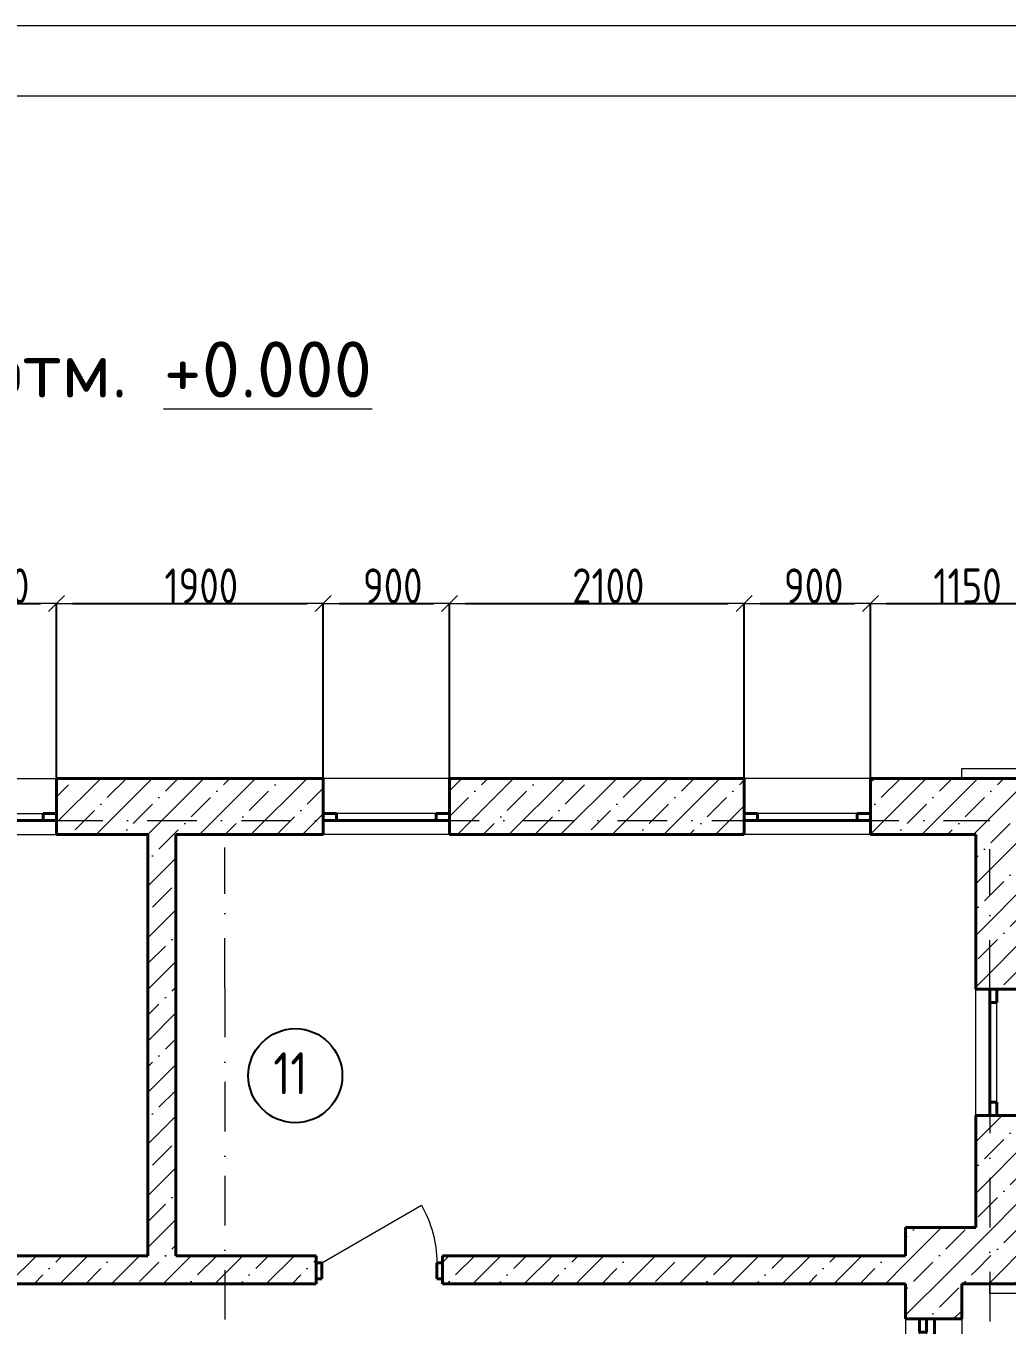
# Model space of a CAD drawing. Header units: feet. Extents: x -10410 to 374725, y -46422 to 88923.
# Drawn here: x 49197 to 56188, y 48042 to 57297 of the extents above; entities that cross this region are included whole.
import ezdxf
from ezdxf.enums import TextEntityAlignment as Align

# ---------------------------------------------------------------- set-up
doc = ezdxf.new("R2010")
doc.units = ezdxf.units.FT
doc.header["$MEASUREMENT"] = 0
doc.set_wipeout_variables(frame=1)
doc.linetypes.add('Wipeout_Contour', pattern=[1000, 0, -1000])
doc.linetypes.add('Штрихпунктирная', pattern=[670.277762, 352.777767, -176.388884, 0, -141.111112])
for name, color, linetype, lineweight in [('82323000_Ном._пера__1', 7, 'Continuous', 20), ('Двери ArchiCAD_Ном._пера__1', 7, 'Continuous', 20), ('Двери ArchiCAD_Ном._пера__21', 7, 'Continuous', 40), ('Двери ArchiCAD_Ном._пера__74', 255, 'Continuous', 0), ('Интерьер - Мебель_Ном._пера__7', 7, 'Continuous', 20), ('Конструктив - Перекрытия_Ном._пера__21', 7, 'Continuous', 40), ('Конструктив - Стены Несущие_Ном._пера__21', 7, 'Continuous', 40), ('Маркер - Оси_Ном._пера__1', 7, 'Continuous', 20), ('Окна ArchiCAD_Ном._пера__120', 7, 'Continuous', 5), ('Окна ArchiCAD_Ном._пера__21', 7, 'Continuous', 40), ('Размер - Общий_Ном._пера__120', 7, 'Continuous', 5), ('Элемент Модели - Оси_Ном._пера__1', 7, 'Continuous', 20)]:
    doc.layers.add(name, color=color, linetype=linetype, lineweight=lineweight)
for name, color, linetype in [('Двери ArchiCAD', 7, 'Continuous'), ('Интерьер - Мебель', 7, 'Continuous'), ('Конструктив - Лестницы', 7, 'Continuous'), ('Конструктив - Перекрытия', 7, 'Continuous'), ('Конструктив - Стены Несущие', 7, 'Continuous'), ('Окна ArchiCAD', 7, 'Continuous'), ('Размер - Общий', 7, 'Continuous'), ('Элемент Модели - Оси', 7, 'Continuous')]:
    doc.layers.add(name, color=color, linetype=linetype)
doc.layers.add('Конструктив - Стены Несущие_Ном._пера__170', color=7, linetype='Continuous', lineweight=5, true_color=0x9f9f00)
doc.layers.add('Элемент Модели - Оси_Ном._пера__94', color=7, linetype='Continuous', lineweight=5, true_color=0xdc4f00)
doc.styles.get("Standard").update_dxf_attribs({"font": 'isocpeur.ttf'})
doc.styles.add('СГЕНЕРИР_СТИЛЬ_1', font='arial.ttf')
doc.styles.add('СГЕНЕРИР_СТИЛЬ_2', font='CS_Gost2304.shx')
doc.dimstyles.new('СГЕНЕРИР_СТИЛЬ__1', dxfattribs={"dimtxt": 250, "dimasz": 114, "dimexe": 0.18, "dimexo": 0, "dimgap": 0.09, "dimtad": 1, "dimtih": 1, "dimtoh": 1, "dimdec": 0, "dimzin": 0, "dimdsep": 46, "dimtxsty": 'СГЕНЕРИР_СТИЛЬ_2', "dimblk": 'ARROWHEAD_6', "dimblk1": 'ARROWHEAD_6', "dimblk2": 'ARROWHEAD_6', "dimcen": 0.09, "dimclrd": 7, "dimclre": 7, "dimclrt": 7, "dimazin": 0, "dimtfac": 1, "dimtdec": 4, "dimtmove": 0, "dimatfit": 3, "dimfxl": 1, "dimtolj": 1, "dimtzin": 0, "dimarcsym": 0})
pattern_1 = [(45, (0, 0), (-183.8478, 183.8478), []), (45, (-91.92, 91.92), (-183.8478, 183.8478), [195, -65, 0, -65])]

# ---------------------------------------------------------------- blocks, each defined once
blk = doc.blocks.new('Перекрытие_11', base_point=(0, 3250))
at = {"layer": 'Конструктив - Перекрытия_Ном._пера__21', "linetype": 'Continuous', "flags": 128}
blk.add_lwpolyline([(0, 3250), (349.5, 3250), (349.5, 6200), (0, 6200), (0, 9400), (14400, 9400), (14400, 6200), (14005.7, 6200), (14005.7, 3250), (14400, 3250), (14400, 0), (8689.2, 0), (8689.2, -1641.6), (5700.8, -1641.6), (5700.8, 0), (0, 0)], close=True, dxfattribs=at)
blk = doc.blocks.new('Окно 18_3')
at = {"layer": 'Окна ArchiCAD_Ном._пера__120', "linetype": 'Continuous'}
for p, q in [((-450, 250), (450, 250)), ((-355, 0), (355, 0)), ((355, -50), (-355, -50)), ((-450, -150), (450, -150))]:
    blk.add_line(p, q, dxfattribs=at)
at = {"layer": 'Окна ArchiCAD_Ном._пера__21', "linetype": 'Continuous'}
for p, q in [((-450, 0), (-355, 0)), ((-450, -50), (-450, 0)), ((-355, 0), (-355, -50)), ((355, -50), (355, 0)), ((355, 0), (450, 0)), ((450, -50), (450, 0)), ((-355, -50), (-450, -50)), ((450, -50), (355, -50))]:
    blk.add_line(p, q, dxfattribs=at)
blk = doc.blocks.new('Стена_5', base_point=(14400, 9400))
at = {"color": 254, "linetype": 'Wipeout_Contour', "lineweight": 0, "ltscale": 102991.611007}
blk.add_wipeout([(7750.4, 9450), (7750.4, 9400), (7750.4, 9300), (9650.9, 9300), (9650.9, 9400), (9650.9, 9450), (9650.9, 9700), (7750.4, 9700)], dxfattribs=at).dxf.layer = 'Конструктив - Стены Несущие'
at = {"color": 254, "linetype": 'Wipeout_Contour', "lineweight": 0, "ltscale": 119884.422893}
blk.add_wipeout([(10550.9, 9400), (10550.9, 9300), (12650.5, 9300), (12650.5, 9400), (12650.5, 9450), (12650.5, 9700), (10550.9, 9700), (10550.9, 9450)], dxfattribs=at).dxf.layer = 'Конструктив - Стены Несущие'
at = {"color": 254, "linetype": 'Wipeout_Contour', "lineweight": 0, "ltscale": 100782.132685}
blk.add_wipeout([(14700, 9700), (13550.5, 9700), (13550.5, 9450), (13550.5, 9400), (13550.5, 9300), (14300, 9300)], dxfattribs=at).dxf.layer = 'Конструктив - Стены Несущие'
at = {"layer": 'Конструктив - Стены Несущие_Ном._пера__170', "linetype": 'Continuous'}
h = blk.add_hatch(dxfattribs=at)
h.set_pattern_fill('ЖЕЛЕЗОБЕТОН', color=256, style=0, pattern_type=2)
h.set_pattern_definition(pattern_1)
h.paths.add_polyline_path([(7750.4, 9450), (7750.4, 9400), (7750.4, 9300), (9650.9, 9300), (9650.9, 9400), (9650.9, 9450), (9650.9, 9700), (7750.4, 9700)])
h = blk.add_hatch(dxfattribs=at)
h.set_pattern_fill('ЖЕЛЕЗОБЕТОН', color=256, style=0, pattern_type=2)
h.set_pattern_definition(pattern_1)
h.paths.add_polyline_path([(10550.9, 9400), (10550.9, 9300), (12650.5, 9300), (12650.5, 9400), (12650.5, 9450), (12650.5, 9700), (10550.9, 9700), (10550.9, 9450)])
h = blk.add_hatch(dxfattribs=at)
h.set_pattern_fill('ЖЕЛЕЗОБЕТОН', color=256, style=0, pattern_type=2)
h.set_pattern_definition(pattern_1)
h.paths.add_polyline_path([(14700, 9700), (13550.5, 9700), (13550.5, 9450), (13550.5, 9400), (13550.5, 9300), (14300, 9300)])
at = {"layer": 'Конструктив - Стены Несущие_Ном._пера__21', "linetype": 'Continuous'}
for p, q in [((7750.4, 9450), (7750.4, 9700)), ((9650.9, 9450), (9650.9, 9700)), ((10550.9, 9450), (10550.9, 9700)), ((12650.5, 9450), (12650.5, 9700)), ((13550.5, 9450), (13550.5, 9700)), ((7750.4, 9400), (7750.4, 9450)), ((9650.9, 9400), (9650.9, 9450)), ((10550.9, 9400), (10550.9, 9450)), ((12650.5, 9400), (12650.5, 9450)), ((13550.5, 9400), (13550.5, 9450)), ((7750.4, 9300), (7750.4, 9400)), ((9650.9, 9300), (9650.9, 9400)), ((10550.9, 9300), (10550.9, 9400)), ((12650.5, 9300), (12650.5, 9400)), ((13550.5, 9300), (13550.5, 9400))]:
    blk.add_line(p, q, dxfattribs=at)
at = {"layer": 'Конструктив - Стены Несущие_Ном._пера__21', "linetype": 'Continuous', "flags": 128}
for points in [[(9650.9, 9700), (7750.4, 9700)], [(12650.5, 9700), (10550.9, 9700)], [(14700, 9700), (13550.5, 9700)], [(7750.4, 9300), (8399.8, 9300)], [(8599.8, 9300), (9650.9, 9300)], [(10550.9, 9300), (12650.5, 9300)], [(13550.5, 9300), (14300, 9300)]]:
    blk.add_lwpolyline(points, dxfattribs=at)
at = {"layer": 'Окна ArchiCAD', "color": 21, "linetype": 'Continuous', "lineweight": 30, "true_color": 0xff9955, "zscale": 1000}
blk.add_blockref('Окно 18_3', (7300.4, 9450), dxfattribs=at)
at = {"layer": 'Окна ArchiCAD', "color": 21, "linetype": 'Continuous', "lineweight": 30, "true_color": 0xff9955, "xscale": -1, "zscale": 1000}
for p in [(10100.9, 9450), (13100.5, 9450)]:
    blk.add_blockref('Окно 18_3', p, dxfattribs=at)
blk = doc.blocks.new('Стена_11', base_point=(14400, 6100.4))
at = {"color": 254, "linetype": 'Wipeout_Contour', "lineweight": 0, "ltscale": 101171.213707}
blk.add_wipeout([(14700, 9700), (14300, 9300), (14300, 8199.6), (14400, 8199.6), (14450, 8199.6), (14700, 8199.6)], dxfattribs=at).dxf.layer = 'Конструктив - Стены Несущие'
at = {"color": 254, "linetype": 'Wipeout_Contour', "lineweight": 0, "ltscale": 96264.785542}
blk.add_wipeout([(14300, 6100.4), (14700, 6100.4), (14700, 7299.6), (14450, 7299.6), (14400, 7299.6), (14300, 7299.6)], dxfattribs=at).dxf.layer = 'Конструктив - Стены Несущие'
at = {"layer": 'Конструктив - Стены Несущие_Ном._пера__170', "linetype": 'Continuous'}
h = blk.add_hatch(dxfattribs=at)
h.set_pattern_fill('ЖЕЛЕЗОБЕТОН', color=256, style=0, pattern_type=2)
h.set_pattern_definition(pattern_1)
h.paths.add_polyline_path([(14700, 9700), (14300, 9300), (14300, 8199.6), (14400, 8199.6), (14450, 8199.6), (14700, 8199.6)])
h = blk.add_hatch(dxfattribs=at)
h.set_pattern_fill('ЖЕЛЕЗОБЕТОН', color=256, style=0, pattern_type=2)
h.set_pattern_definition(pattern_1)
h.paths.add_polyline_path([(14300, 6100.4), (14700, 6100.4), (14700, 7299.6), (14450, 7299.6), (14400, 7299.6), (14300, 7299.6)])
at = {"layer": 'Конструктив - Стены Несущие_Ном._пера__21', "linetype": 'Continuous'}
for p, q in [((14300, 8199.6), (14400, 8199.6)), ((14400, 8199.6), (14450, 8199.6)), ((14450, 8199.6), (14700, 8199.6)), ((14300, 7299.6), (14400, 7299.6)), ((14400, 7299.6), (14450, 7299.6)), ((14450, 7299.6), (14700, 7299.6))]:
    blk.add_line(p, q, dxfattribs=at)
at = {"layer": 'Конструктив - Стены Несущие_Ном._пера__21', "linetype": 'Continuous', "flags": 128}
for points in [[(14700, 8199.6), (14700, 9700)], [(14300, 9300), (14300, 8199.6)], [(14300, 7299.6), (14300, 6500)], [(14700, 6100.4), (14700, 7299.6)], [(14300, 6100.4), (14700, 6100.4)]]:
    blk.add_lwpolyline(points, dxfattribs=at)
at = {"layer": 'Окна ArchiCAD', "color": 21, "linetype": 'Continuous', "lineweight": 30, "true_color": 0xff9955, "xscale": -1, "zscale": 1000, "rotation": 270}
blk.add_blockref('Окно 18_3', (14450, 7749.6), dxfattribs=at)
blk = doc.blocks.new('Окно 18_4')
at = {"layer": 'Окна ArchiCAD_Ном._пера__120', "linetype": 'Continuous'}
for p, q in [((-300, 250), (300, 250)), ((-205, 0), (205, 0)), ((205, -50), (-205, -50)), ((-300, -150), (300, -150))]:
    blk.add_line(p, q, dxfattribs=at)
at = {"layer": 'Окна ArchiCAD_Ном._пера__21', "linetype": 'Continuous'}
for p, q in [((-300, 0), (-205, 0)), ((-300, -50), (-300, 0)), ((-205, 0), (-205, -50)), ((205, -50), (205, 0)), ((205, 0), (300, 0)), ((300, -50), (300, 0)), ((-205, -50), (-300, -50)), ((300, -50), (205, -50))]:
    blk.add_line(p, q, dxfattribs=at)
blk = doc.blocks.new('Стена_12', base_point=(13900, 3400))
at = {"color": 254, "linetype": 'Wipeout_Contour', "lineweight": 0, "ltscale": 91263.126215}
blk.add_wipeout([(14200, 6100), (13800, 6500), (13800, 5850), (13900, 5850), (13950, 5850), (14200, 5850)], dxfattribs=at).dxf.layer = 'Конструктив - Стены Несущие'
at = {"color": 254, "linetype": 'Wipeout_Contour', "lineweight": 0, "ltscale": 118048.913289}
blk.add_wipeout([(13800, 4249.9), (13900, 4249.9), (13950, 4249.9), (14200, 4249.9), (14200, 5250), (13950, 5250), (13900, 5250), (13800, 5250)], dxfattribs=at).dxf.layer = 'Конструктив - Стены Несущие'
at = {"color": 254, "linetype": 'Wipeout_Contour', "lineweight": 0, "ltscale": 86541.5634}
blk.add_wipeout([(13800, 3400), (14200, 3400), (14200, 3649.9), (13950, 3649.9), (13900, 3649.9), (13800, 3649.9)], dxfattribs=at).dxf.layer = 'Конструктив - Стены Несущие'
at = {"layer": 'Конструктив - Стены Несущие_Ном._пера__170', "linetype": 'Continuous'}
h = blk.add_hatch(dxfattribs=at)
h.set_pattern_fill('ЖЕЛЕЗОБЕТОН', color=256, style=0, pattern_type=2)
h.set_pattern_definition(pattern_1)
h.paths.add_polyline_path([(14200, 6100), (13800, 6500), (13800, 5850), (13900, 5850), (13950, 5850), (14200, 5850)])
h = blk.add_hatch(dxfattribs=at)
h.set_pattern_fill('ЖЕЛЕЗОБЕТОН', color=256, style=0, pattern_type=2)
h.set_pattern_definition(pattern_1)
h.paths.add_polyline_path([(13800, 4249.9), (13900, 4249.9), (13950, 4249.9), (14200, 4249.9), (14200, 5250), (13950, 5250), (13900, 5250), (13800, 5250)])
h = blk.add_hatch(dxfattribs=at)
h.set_pattern_fill('ЖЕЛЕЗОБЕТОН', color=256, style=0, pattern_type=2)
h.set_pattern_definition(pattern_1)
h.paths.add_polyline_path([(13800, 3400), (14200, 3400), (14200, 3649.9), (13950, 3649.9), (13900, 3649.9), (13800, 3649.9)])
at = {"layer": 'Конструктив - Стены Несущие_Ном._пера__21', "linetype": 'Continuous'}
for p, q in [((13800, 5850), (13900, 5850)), ((13900, 5850), (13950, 5850)), ((13950, 5850), (14200, 5850)), ((13800, 5250), (13900, 5250)), ((13900, 5250), (13950, 5250)), ((13950, 5250), (14200, 5250)), ((13800, 4249.9), (13900, 4249.9)), ((13900, 4249.9), (13950, 4249.9)), ((13950, 4249.9), (14200, 4249.9)), ((13800, 3649.9), (13900, 3649.9)), ((13900, 3649.9), (13950, 3649.9)), ((13950, 3649.9), (14200, 3649.9))]:
    blk.add_line(p, q, dxfattribs=at)
at = {"layer": 'Конструктив - Стены Несущие_Ном._пера__21', "linetype": 'Continuous', "flags": 128}
for points in [[(13800, 6500), (13800, 6300)], [(13800, 6100), (13800, 5850)], [(14200, 5850), (14200, 6100)], [(13800, 5250), (13800, 5200)], [(14200, 4249.9), (14200, 5250)], [(13800, 5000), (13800, 4249.9)], [(13800, 3649.9), (13800, 3400)], [(14200, 3400), (14200, 3649.9)]]:
    blk.add_lwpolyline(points, dxfattribs=at)
at = {"layer": 'Окна ArchiCAD', "color": 21, "linetype": 'Continuous', "lineweight": 30, "true_color": 0xff9955, "zscale": 1000, "rotation": 270}
for p in [(13950, 5550), (13950, 3949.9)]:
    blk.add_blockref('Окно 18_4', p, dxfattribs=at)
blk = doc.blocks.new('Стена_26', base_point=(13900, 6200))
at = {"color": 254, "linetype": 'Wipeout_Contour', "lineweight": 0, "ltscale": 61962.936949}
blk.add_wipeout([(14200, 6100), (14300, 6100), (14300, 6500), (13800, 6500)], dxfattribs=at).dxf.layer = 'Конструктив - Стены Несущие'
at = {"layer": 'Конструктив - Стены Несущие_Ном._пера__170', "linetype": 'Continuous'}
h = blk.add_hatch(dxfattribs=at)
h.set_pattern_fill('ЖЕЛЕЗОБЕТОН', color=256, style=0, pattern_type=2)
h.set_pattern_definition(pattern_1)
h.paths.add_polyline_path([(14200, 6100), (14300, 6100), (14300, 6500), (13800, 6500)])
at = {"layer": 'Конструктив - Стены Несущие_Ном._пера__21', "linetype": 'Continuous', "flags": 128}
for points in [[(14300, 6500), (13800, 6500)], [(14200, 6100), (14300, 6100)], [(14300, 6100), (14300, 6100.4)]]:
    blk.add_lwpolyline(points, dxfattribs=at)
blk = doc.blocks.new('Однопольная Дверь 18_7')
at = {"layer": 'Двери ArchiCAD_Ном._пера__1', "linetype": 'Continuous'}
blk.add_line((410, 0), (-300.1, 410), dxfattribs=at)
at = {"layer": 'Двери ArchiCAD_Ном._пера__21', "linetype": 'Continuous'}
for p, q in [((-450, 50), (-487, 50)), ((-450, 50), (-450, 0)), ((-410, 0), (-450, 0)), ((-450, 0), (-450, -115)), ((-450, 0), (-450, -115)), ((-410, -115), (-410, 0)), ((450, 0), (410, 0)), ((410, 0), (410, -115)), ((450, 50), (450, 0)), ((450, 50), (487, 50)), ((450, -115), (450, 0)), ((450, 0), (450, -115)), ((-450, -150), (-487, -150)), ((-450, -115), (-410, -115)), ((-450, -115), (-450, -150)), ((410, -115), (450, -115)), ((450, -115), (450, -150)), ((450, -150), (487, -150))]:
    blk.add_line(p, q, dxfattribs=at)
at = {"layer": 'Двери ArchiCAD_Ном._пера__74', "linetype": 'Continuous'}
blk.add_arc((410, 0), 820, 150, 180, dxfattribs=at)
blk = doc.blocks.new('Стена_27', base_point=(500, 6200))
at = {"color": 254, "linetype": 'Wipeout_Contour', "lineweight": 0, "ltscale": 40538.343824}
blk.add_wipeout([(3299.8, 6300), (600, 6300), (600, 6100), (3299.8, 6100), (3299.8, 6135), (3299.8, 6250)], dxfattribs=at).dxf.layer = 'Конструктив - Стены Несущие'
at = {"color": 254, "linetype": 'Wipeout_Contour', "lineweight": 0, "ltscale": 61789.84581}
blk.add_wipeout([(4199.8, 6250), (4199.8, 6135), (4199.8, 6100), (4999.6, 6100), (4999.6, 6135), (4999.6, 6250), (4999.6, 6300), (4199.8, 6300)], dxfattribs=at).dxf.layer = 'Конструктив - Стены Несущие'
at = {"color": 254, "linetype": 'Wipeout_Contour', "lineweight": 0, "ltscale": 79925.378978}
blk.add_wipeout([(9599.3, 6300), (5899.6, 6300), (5899.6, 6250), (5899.6, 6135), (5899.6, 6100), (9599.3, 6100), (9599.3, 6135), (9599.3, 6250)], dxfattribs=at).dxf.layer = 'Конструктив - Стены Несущие'
at = {"color": 254, "linetype": 'Wipeout_Contour', "lineweight": 0, "ltscale": 79025.052313}
blk.add_wipeout([(10499.3, 6300), (10499.3, 6250), (10499.3, 6135), (10499.3, 6100), (13800, 6100), (13800, 6300)], dxfattribs=at).dxf.layer = 'Конструктив - Стены Несущие'
at = {"layer": 'Конструктив - Стены Несущие_Ном._пера__170', "linetype": 'Continuous'}
h = blk.add_hatch(dxfattribs=at)
h.set_pattern_fill('ЖЕЛЕЗОБЕТОН', color=256, style=0, pattern_type=2)
h.set_pattern_definition(pattern_1)
h.paths.add_polyline_path([(3299.8, 6300), (600, 6300), (600, 6100), (3299.8, 6100), (3299.8, 6135), (3299.8, 6250)])
h = blk.add_hatch(dxfattribs=at)
h.set_pattern_fill('ЖЕЛЕЗОБЕТОН', color=256, style=0, pattern_type=2)
h.set_pattern_definition(pattern_1)
h.paths.add_polyline_path([(4199.8, 6250), (4199.8, 6135), (4199.8, 6100), (4999.6, 6100), (4999.6, 6135), (4999.6, 6250), (4999.6, 6300), (4199.8, 6300)])
h = blk.add_hatch(dxfattribs=at)
h.set_pattern_fill('ЖЕЛЕЗОБЕТОН', color=256, style=0, pattern_type=2)
h.set_pattern_definition(pattern_1)
h.paths.add_polyline_path([(9599.3, 6300), (5899.6, 6300), (5899.6, 6250), (5899.6, 6135), (5899.6, 6100), (9599.3, 6100), (9599.3, 6135), (9599.3, 6250)])
h = blk.add_hatch(dxfattribs=at)
h.set_pattern_fill('ЖЕЛЕЗОБЕТОН', color=256, style=0, pattern_type=2)
h.set_pattern_definition(pattern_1)
h.paths.add_polyline_path([(10499.3, 6300), (10499.3, 6250), (10499.3, 6135), (10499.3, 6100), (13800, 6100), (13800, 6300)])
at = {"layer": 'Конструктив - Стены Несущие_Ном._пера__21', "linetype": 'Continuous'}
for p, q in [((3299.8, 6300), (3262.8, 6300)), ((3299.8, 6300), (3299.8, 6250)), ((3299.8, 6300), (3299.8, 6250)), ((4199.8, 6300), (4236.8, 6300)), ((4199.8, 6300), (4199.8, 6250)), ((4199.8, 6300), (4199.8, 6250)), ((4999.6, 6300), (4962.6, 6300)), ((4999.6, 6300), (4999.6, 6250)), ((4999.6, 6300), (4999.6, 6250)), ((5899.6, 6300), (5936.6, 6300)), ((5899.6, 6300), (5899.6, 6250)), ((5899.6, 6300), (5899.6, 6250)), ((9599.3, 6300), (9562.3, 6300)), ((9599.3, 6300), (9599.3, 6250)), ((9599.3, 6300), (9599.3, 6250)), ((10499.3, 6300), (10536.3, 6300)), ((10499.3, 6300), (10499.3, 6250)), ((10499.3, 6300), (10499.3, 6250)), ((3299.8, 6250), (3299.8, 6135)), ((4199.8, 6250), (4199.8, 6135)), ((4999.6, 6250), (4999.6, 6135)), ((5899.6, 6250), (5899.6, 6135)), ((9599.3, 6250), (9599.3, 6135)), ((10499.3, 6250), (10499.3, 6135)), ((3299.8, 6135), (3299.8, 6100)), ((4199.8, 6135), (4199.8, 6100)), ((4999.6, 6135), (4999.6, 6100)), ((5899.6, 6135), (5899.6, 6100)), ((9599.3, 6135), (9599.3, 6100)), ((10499.3, 6135), (10499.3, 6100)), ((3299.8, 6100), (3262.8, 6100)), ((4199.8, 6100), (4236.8, 6100)), ((4999.6, 6100), (4962.6, 6100)), ((5899.6, 6100), (5936.6, 6100)), ((9599.3, 6100), (9562.3, 6100)), ((10499.3, 6100), (10536.3, 6100))]:
    blk.add_line(p, q, dxfattribs=at)
at = {"layer": 'Конструктив - Стены Несущие_Ном._пера__21', "linetype": 'Continuous', "flags": 128}
for points in [[(3299.8, 6300), (600, 6300)], [(4499.5, 6300), (4199.8, 6300)], [(4999.6, 6300), (4699.5, 6300)], [(8399.8, 6300), (5899.6, 6300)], [(9599.3, 6300), (8599.8, 6300)], [(13800, 6300), (10499.3, 6300)], [(600, 6100), (3299.8, 6100)], [(4199.8, 6100), (4999.6, 6100)], [(5899.6, 6100), (9599.3, 6100)], [(10499.3, 6100), (13800, 6100)]]:
    blk.add_lwpolyline(points, dxfattribs=at)
at = {"layer": 'Двери ArchiCAD', "linetype": 'Continuous', "zscale": 1000}
blk.add_blockref('Однопольная Дверь 18_7', (3749.8, 6250), dxfattribs=at)
at = {"layer": 'Двери ArchiCAD', "linetype": 'Continuous', "xscale": -1, "zscale": 1000}
for p in [(5449.6, 6250), (10049.3, 6250)]:
    blk.add_blockref('Однопольная Дверь 18_7', p, dxfattribs=at)
blk = doc.blocks.new('Стена_28', base_point=(8399.8, 6200))
at = {"color": 254, "linetype": 'Wipeout_Contour', "lineweight": 0, "ltscale": 46358.811641}
blk.add_wipeout([(8599.8, 6300), (8599.8, 9300), (8399.8, 9300), (8399.8, 6300)], dxfattribs=at).dxf.layer = 'Конструктив - Стены Несущие'
at = {"layer": 'Конструктив - Стены Несущие_Ном._пера__170', "linetype": 'Continuous'}
h = blk.add_hatch(dxfattribs=at)
h.set_pattern_fill('ЖЕЛЕЗОБЕТОН', color=256, style=0, pattern_type=2)
h.set_pattern_definition(pattern_1)
h.paths.add_polyline_path([(8599.8, 6300), (8599.8, 9300), (8399.8, 9300), (8399.8, 6300)])
at = {"layer": 'Конструктив - Стены Несущие_Ном._пера__21', "linetype": 'Continuous', "flags": 128}
for points in [[(8399.8, 9300), (8399.8, 6300)], [(8599.8, 6300), (8599.8, 9300)]]:
    blk.add_lwpolyline(points, dxfattribs=at)
blk = doc.blocks.new('Руст Угловой 18')
at = {"layer": 'Интерьер - Мебель_Ном._пера__7', "linetype": 'Continuous'}
for p, q in [((70, 300), (0, 300)), ((0, 300), (0, 0)), ((70, -70), (70, 300)), ((0, 0), (-500, 0)), ((-500, 0), (-500, -70)), ((-500, -70), (70, -70))]:
    blk.add_line(p, q, dxfattribs=at)
blk = doc.blocks.new('Стандартный Маркер Сетки')
at = {"layer": 'Элемент Модели - Оси_Ном._пера__94', "linetype": 'Штрихпунктирная'}
for p, q in [((1000, 0), (17400, 0)), ((17400, 0), (18400, 0))]:
    blk.add_line(p, q, dxfattribs=at)
at = {"layer": 'Элемент Модели - Оси_Ном._пера__1', "style": 'СГЕНЕРИР_СТИЛЬ_1'}
blk.add_attdef('AC_MarkerText_1', text='', height=350, dxfattribs=at).set_placement((-500, 20.0005), align=Align.MIDDLE_CENTER)
blk = doc.blocks.new('Стандартный Маркер Сетки_3')
at = {"layer": 'Элемент Модели - Оси_Ном._пера__94', "linetype": 'Штрихпунктирная'}
for q in [(0, 0), (15413.8, 0)]:
    blk.add_line((1000, 0), q, dxfattribs=at)
at = {"layer": 'Элемент Модели - Оси_Ном._пера__1', "style": 'СГЕНЕРИР_СТИЛЬ_1'}
blk.add_attdef('AC_MarkerText_1', text='', height=350, rotation=90, dxfattribs=at).set_placement((16913.8, 20), align=Align.MIDDLE_CENTER)
blk = doc.blocks.new('Стандартный Маркер Сетки_5')
at = {"layer": 'Элемент Модели - Оси_Ном._пера__94', "linetype": 'Штрихпунктирная'}
for q in [(0, 0), (15208.9, 0)]:
    blk.add_line((1000, 0), q, dxfattribs=at)
at = {"layer": 'Элемент Модели - Оси_Ном._пера__1', "style": 'СГЕНЕРИР_СТИЛЬ_1'}
blk.add_attdef('AC_MarkerText_1', text='', height=350, rotation=90, dxfattribs=at).set_placement((16708.9, 20), align=Align.MIDDLE_CENTER)
blk = doc.blocks.new('ARROWHEAD_6')
at = {"color": 0, "linetype": 'Continuous', "lineweight": 0}
for p, q in [((0, 0), (-1, 0)), ((-0.5, -0.5), (0.5, 0.5))]:
    blk.add_line(p, q, dxfattribs=at)
blk = doc.blocks.new('*D611')
at = {"layer": 'Defpoints', "color": 0, "linetype": 'Continuous', "transparency": 16777216}
for p in [(49415.6, 53182.5), (48515.6, 51935.8), (49415.6, 51935.8)]:
    blk.add_point(p, dxfattribs=at)
at = {"layer": 'Размер - Общий', "color": 7, "linetype": 'Continuous', "lineweight": -2, "transparency": 16777216}
for p, q in [((48515.6, 51935.8), (48515.6, 53182.7)), ((48629.6, 53182.5), (49301.6, 53182.5)), ((49415.6, 51935.8), (49415.6, 53182.7))]:
    blk.add_line(p, q, dxfattribs=at)
at = {"layer": 'Размер - Общий', "color": 7, "linetype": 'Continuous', "lineweight": -2, "transparency": 16777216, "xscale": 114, "yscale": 114, "zscale": 114, "rotation": 180}
blk.add_blockref('ARROWHEAD_6', (48515.6, 53182.5), dxfattribs=at)
at = {"layer": 'Размер - Общий', "color": 7, "linetype": 'Continuous', "lineweight": -2, "transparency": 16777216, "xscale": 114, "yscale": 114, "zscale": 114}
blk.add_blockref('ARROWHEAD_6', (49415.6, 53182.5), dxfattribs=at)
at = {"layer": 'Размер - Общий', "color": 7, "linetype": 'Continuous', "transparency": 16777216, "insert": (49010.2, 53307.6), "char_height": 250, "attachment_point": 5, "style": 'СГЕНЕРИР_СТИЛЬ_2'}
blk.add_mtext('\\A1;900', dxfattribs=at)
blk = doc.blocks.new('*D612')
at = {"layer": 'Defpoints', "color": 0, "linetype": 'Continuous', "transparency": 16777216}
for p in [(51316.1, 53182.5), (49415.6, 51935.8), (51316.1, 51935.8)]:
    blk.add_point(p, dxfattribs=at)
at = {"layer": 'Размер - Общий', "color": 7, "linetype": 'Continuous', "lineweight": -2, "transparency": 16777216}
for p, q in [((49415.6, 51935.8), (49415.6, 53182.7)), ((49529.6, 53182.5), (51202.1, 53182.5)), ((51316.1, 51935.8), (51316.1, 53182.7))]:
    blk.add_line(p, q, dxfattribs=at)
at = {"layer": 'Размер - Общий', "color": 7, "linetype": 'Continuous', "lineweight": -2, "transparency": 16777216, "xscale": 114, "yscale": 114, "zscale": 114, "rotation": 180}
blk.add_blockref('ARROWHEAD_6', (49415.6, 53182.5), dxfattribs=at)
at = {"layer": 'Размер - Общий', "color": 7, "linetype": 'Continuous', "lineweight": -2, "transparency": 16777216, "xscale": 114, "yscale": 114, "zscale": 114}
blk.add_blockref('ARROWHEAD_6', (51316.1, 53182.5), dxfattribs=at)
at = {"layer": 'Размер - Общий', "color": 7, "linetype": 'Continuous', "transparency": 16777216, "insert": (50446.6, 53307.6), "char_height": 250, "attachment_point": 5, "style": 'СГЕНЕРИР_СТИЛЬ_2'}
blk.add_mtext('\\A1;1900', dxfattribs=at)
blk = doc.blocks.new('*D613')
at = {"layer": 'Defpoints', "color": 0, "linetype": 'Continuous', "transparency": 16777216}
for p in [(52216.1, 53182.5), (51316.1, 51935.8), (52216.1, 51935.8)]:
    blk.add_point(p, dxfattribs=at)
at = {"layer": 'Размер - Общий', "color": 7, "linetype": 'Continuous', "lineweight": -2, "transparency": 16777216}
for p, q in [((51316.1, 51935.8), (51316.1, 53182.7)), ((51430.1, 53182.5), (52102.1, 53182.5)), ((52216.1, 51935.8), (52216.1, 53182.7))]:
    blk.add_line(p, q, dxfattribs=at)
at = {"layer": 'Размер - Общий', "color": 7, "linetype": 'Continuous', "lineweight": -2, "transparency": 16777216, "xscale": 114, "yscale": 114, "zscale": 114, "rotation": 180}
blk.add_blockref('ARROWHEAD_6', (51316.1, 53182.5), dxfattribs=at)
at = {"layer": 'Размер - Общий', "color": 7, "linetype": 'Continuous', "lineweight": -2, "transparency": 16777216, "xscale": 114, "yscale": 114, "zscale": 114}
blk.add_blockref('ARROWHEAD_6', (52216.1, 53182.5), dxfattribs=at)
at = {"layer": 'Размер - Общий', "color": 7, "linetype": 'Continuous', "transparency": 16777216, "insert": (51810.7, 53307.6), "char_height": 250, "attachment_point": 5, "style": 'СГЕНЕРИР_СТИЛЬ_2'}
blk.add_mtext('\\A1;900', dxfattribs=at)
blk = doc.blocks.new('*D614')
at = {"layer": 'Defpoints', "color": 0, "linetype": 'Continuous', "transparency": 16777216}
for p in [(54315.6, 53182.5), (52216.1, 51935.8), (54315.6, 51935.8)]:
    blk.add_point(p, dxfattribs=at)
at = {"layer": 'Размер - Общий', "color": 7, "linetype": 'Continuous', "lineweight": -2, "transparency": 16777216}
for p, q in [((52216.1, 51935.8), (52216.1, 53182.7)), ((52330.1, 53182.5), (54201.6, 53182.5)), ((54315.6, 51935.8), (54315.6, 53182.7))]:
    blk.add_line(p, q, dxfattribs=at)
at = {"layer": 'Размер - Общий', "color": 7, "linetype": 'Continuous', "lineweight": -2, "transparency": 16777216, "xscale": 114, "yscale": 114, "zscale": 114, "rotation": 180}
blk.add_blockref('ARROWHEAD_6', (52216.1, 53182.5), dxfattribs=at)
at = {"layer": 'Размер - Общий', "color": 7, "linetype": 'Continuous', "lineweight": -2, "transparency": 16777216, "xscale": 114, "yscale": 114, "zscale": 114}
blk.add_blockref('ARROWHEAD_6', (54315.6, 53182.5), dxfattribs=at)
at = {"layer": 'Размер - Общий', "color": 7, "linetype": 'Continuous', "transparency": 16777216, "insert": (53346.6, 53307.6), "char_height": 250, "attachment_point": 5, "style": 'СГЕНЕРИР_СТИЛЬ_2'}
blk.add_mtext('\\A1;2100', dxfattribs=at)
blk = doc.blocks.new('*D615')
at = {"layer": 'Defpoints', "color": 0, "linetype": 'Continuous', "transparency": 16777216}
for p in [(55215.6, 53182.5), (54315.6, 51935.8), (55215.6, 51935.8)]:
    blk.add_point(p, dxfattribs=at)
at = {"layer": 'Размер - Общий', "color": 7, "linetype": 'Continuous', "lineweight": -2, "transparency": 16777216}
for p, q in [((54315.6, 51935.8), (54315.6, 53182.7)), ((54429.6, 53182.5), (55101.6, 53182.5)), ((55215.6, 51935.8), (55215.6, 53182.7))]:
    blk.add_line(p, q, dxfattribs=at)
at = {"layer": 'Размер - Общий', "color": 7, "linetype": 'Continuous', "lineweight": -2, "transparency": 16777216, "xscale": 114, "yscale": 114, "zscale": 114, "rotation": 180}
blk.add_blockref('ARROWHEAD_6', (54315.6, 53182.5), dxfattribs=at)
at = {"layer": 'Размер - Общий', "color": 7, "linetype": 'Continuous', "lineweight": -2, "transparency": 16777216, "xscale": 114, "yscale": 114, "zscale": 114}
blk.add_blockref('ARROWHEAD_6', (55215.6, 53182.5), dxfattribs=at)
at = {"layer": 'Размер - Общий', "color": 7, "linetype": 'Continuous', "transparency": 16777216, "insert": (54810.2, 53307.6), "char_height": 250, "attachment_point": 5, "style": 'СГЕНЕРИР_СТИЛЬ_2'}
blk.add_mtext('\\A1;900', dxfattribs=at)
blk = doc.blocks.new('*D616')
at = {"layer": 'Defpoints', "color": 0, "linetype": 'Continuous', "transparency": 16777216}
for p in [(56365.2, 53182.5), (55215.6, 51935.8), (56365.2, 51935.8)]:
    blk.add_point(p, dxfattribs=at)
at = {"layer": 'Размер - Общий', "color": 7, "linetype": 'Continuous', "lineweight": -2, "transparency": 16777216}
for p, q in [((55215.6, 51935.8), (55215.6, 53182.7)), ((55329.6, 53182.5), (56251.2, 53182.5)), ((56365.2, 51935.8), (56365.2, 53182.7))]:
    blk.add_line(p, q, dxfattribs=at)
at = {"layer": 'Размер - Общий', "color": 7, "linetype": 'Continuous', "lineweight": -2, "transparency": 16777216, "xscale": 114, "yscale": 114, "zscale": 114, "rotation": 180}
blk.add_blockref('ARROWHEAD_6', (55215.6, 53182.5), dxfattribs=at)
at = {"layer": 'Размер - Общий', "color": 7, "linetype": 'Continuous', "lineweight": -2, "transparency": 16777216, "xscale": 114, "yscale": 114, "zscale": 114}
blk.add_blockref('ARROWHEAD_6', (56365.2, 53182.5), dxfattribs=at)
at = {"layer": 'Размер - Общий', "color": 7, "linetype": 'Continuous', "transparency": 16777216, "insert": (55906.3, 53307.6), "char_height": 250, "attachment_point": 5, "style": 'СГЕНЕРИР_СТИЛЬ_2'}
blk.add_mtext('\\A1;1150', dxfattribs=at)

msp = doc.modelspace()

# ---------------------------------------------------------------- linework, layer by layer
at = {"layer": '82323000_Ном._пера__1', "linetype": 'Continuous'}
for p, q in [((75246.67223, 57297.31036), (33303.12412, 57297.31036)), ((74746.67223, 56797.31036), (35303.12412, 56797.31036))]:
    msp.add_line(p, q, dxfattribs=at)
at = {"layer": 'Конструктив - Лестницы', "color": 161, "linetype": 'Continuous', "lineweight": 25, "true_color": 0x78aaff}
msp.add_circle((51116.58128, 49818.21693), 335.02577, dxfattribs=at)

# ---------------------------------------------------------------- block references
at = {"layer": 'Конструктив - Перекрытия', "linetype": 'Continuous'}
msp.add_blockref('Перекрытие_11', (41665.19069, 45485.75016), dxfattribs=at)

# ---------------------------------------------------------------- texts
at = {"layer": 'Маркер - Оси_Ном._пера__1', "linetype": 'Continuous', "insert": (49115.20196, 54850.39904), "char_height": 400, "width": 6942.5414205, "attachment_point": 5}
msp.add_mtext('\\A1;План на отм. {\\L+0.000}', dxfattribs=at)
at = {"layer": 'Размер - Общий_Ном._пера__120', "linetype": 'Continuous', "insert": (50960.775, 49685.54986), "char_height": 300, "attachment_point": 7}
msp.add_mtext('\\A1;{\\FCS_Gost2304.shx;11}', dxfattribs=at)

# ---------------------------------------------------------------- next in the draw order: block references
at = {"layer": 'Конструктив - Стены Несущие'}
for name, p in [('Стена_5', (56065.19069, 51635.75029)), ('Стена_12', (55565.19069, 45635.75029))]:
    msp.add_blockref(name, p, dxfattribs=at)

# ---------------------------------------------------------------- next in the draw order: block references
msp.add_blockref('Стена_11', (56065.19069, 48336.18819), dxfattribs=at)

# ---------------------------------------------------------------- next in the draw order: dimensions: what is measured, and where the dimension line sits
at = {"layer": 'Размер - Общий', "linetype": 'Continuous'}
for base, p1, p2, picture, middle in [((49415.64059, 53182.49164), (48515.64059, 51935.75029), (49415.64059, 51935.75029), '*D611', (49010.21184, 53182.49164)), ((51316.08719, 53182.49164), (49415.64059, 51935.75029), (51316.08719, 51935.75029), '*D612', (50446.62514, 53182.49164)), ((52216.08719, 53182.49164), (51316.08719, 51935.75029), (52216.08719, 51935.75029), '*D613', (51810.65844, 53182.49164)), ((54315.64283, 53182.49164), (52216.08719, 51935.75029), (54315.64283, 51935.75029), '*D614', (53346.62626, 53182.49164)), ((55215.64283, 53182.49164), (54315.64283, 51935.75029), (55215.64283, 51935.75029), '*D615', (54810.21408, 53182.49164))]:
    dim = msp.add_linear_dim(base=base, p1=p1, p2=p2, dimstyle='СГЕНЕРИР_СТИЛЬ__1', dxfattribs=at)
    dim.commit()
    dim.dimension.update_dxf_attribs({"geometry": picture, "text_midpoint": middle, "dimtype": 160})

# ---------------------------------------------------------------- next in the draw order: block references
at = {"layer": 'Интерьер - Мебель', "color": 214, "linetype": 'Continuous', "lineweight": 20, "xscale": -1, "zscale": 1000}
for p, rotation in [((56365.19069, 51935.75029), 180), ((56365.19069, 48336.31239), 90)]:
    msp.add_blockref('Руст Угловой 18', p, dxfattribs=dict(at, rotation=rotation))
at = {"layer": 'Конструктив - Стены Несущие'}
msp.add_blockref('Стена_26', (55565.19069, 48435.78944), dxfattribs=at)

# ---------------------------------------------------------------- next in the draw order: dimensions: what is measured, and where the dimension line sits
at = {"layer": 'Размер - Общий', "linetype": 'Continuous'}
dim = msp.add_linear_dim(base=(56365.19069, 53182.49164), p1=(55215.64283, 51935.75029), p2=(56365.19069, 51935.75029), dimstyle='СГЕНЕРИР_СТИЛЬ__1', dxfattribs=at)
dim.commit()
dim.dimension.update_dxf_attribs({"geometry": '*D616', "text_midpoint": (55906.32922, 53182.49164), "dimtype": 160})

# ---------------------------------------------------------------- next in the draw order: block references
at = {"layer": 'Конструктив - Стены Несущие'}
msp.add_blockref('Стена_27', (42165.19069, 48435.78944), dxfattribs=at)
at = {"layer": 'Элемент Модели - Оси', "color": 8, "linetype": 'Continuous', "lineweight": 20, "zscale": 1000, "rotation": 270}
msp.add_blockref('Стандартный Маркер Сетки_5', (56065.19069, 51430.93789), dxfattribs=at)

# ---------------------------------------------------------------- next in the draw order: block references
at = {"layer": 'Конструктив - Стены Несущие'}
msp.add_blockref('Стена_28', (50064.98151, 48435.78944), dxfattribs=at)

# ---------------------------------------------------------------- next in the draw order: block references
at = {"layer": 'Элемент Модели - Оси', "color": 8, "linetype": 'Continuous', "lineweight": 20, "zscale": 1000}
msp.add_blockref('Стандартный Маркер Сетки', (37665.19069, 51635.75029), dxfattribs=at)
at = {"layer": 'Элемент Модели - Оси', "color": 8, "linetype": 'Continuous', "lineweight": 20, "zscale": 1000, "rotation": 270}
msp.add_blockref('Стандартный Маркер Сетки_3', (50614.98145, 51444.27892), dxfattribs=at)

doc.saveas('drawing.dxf')
